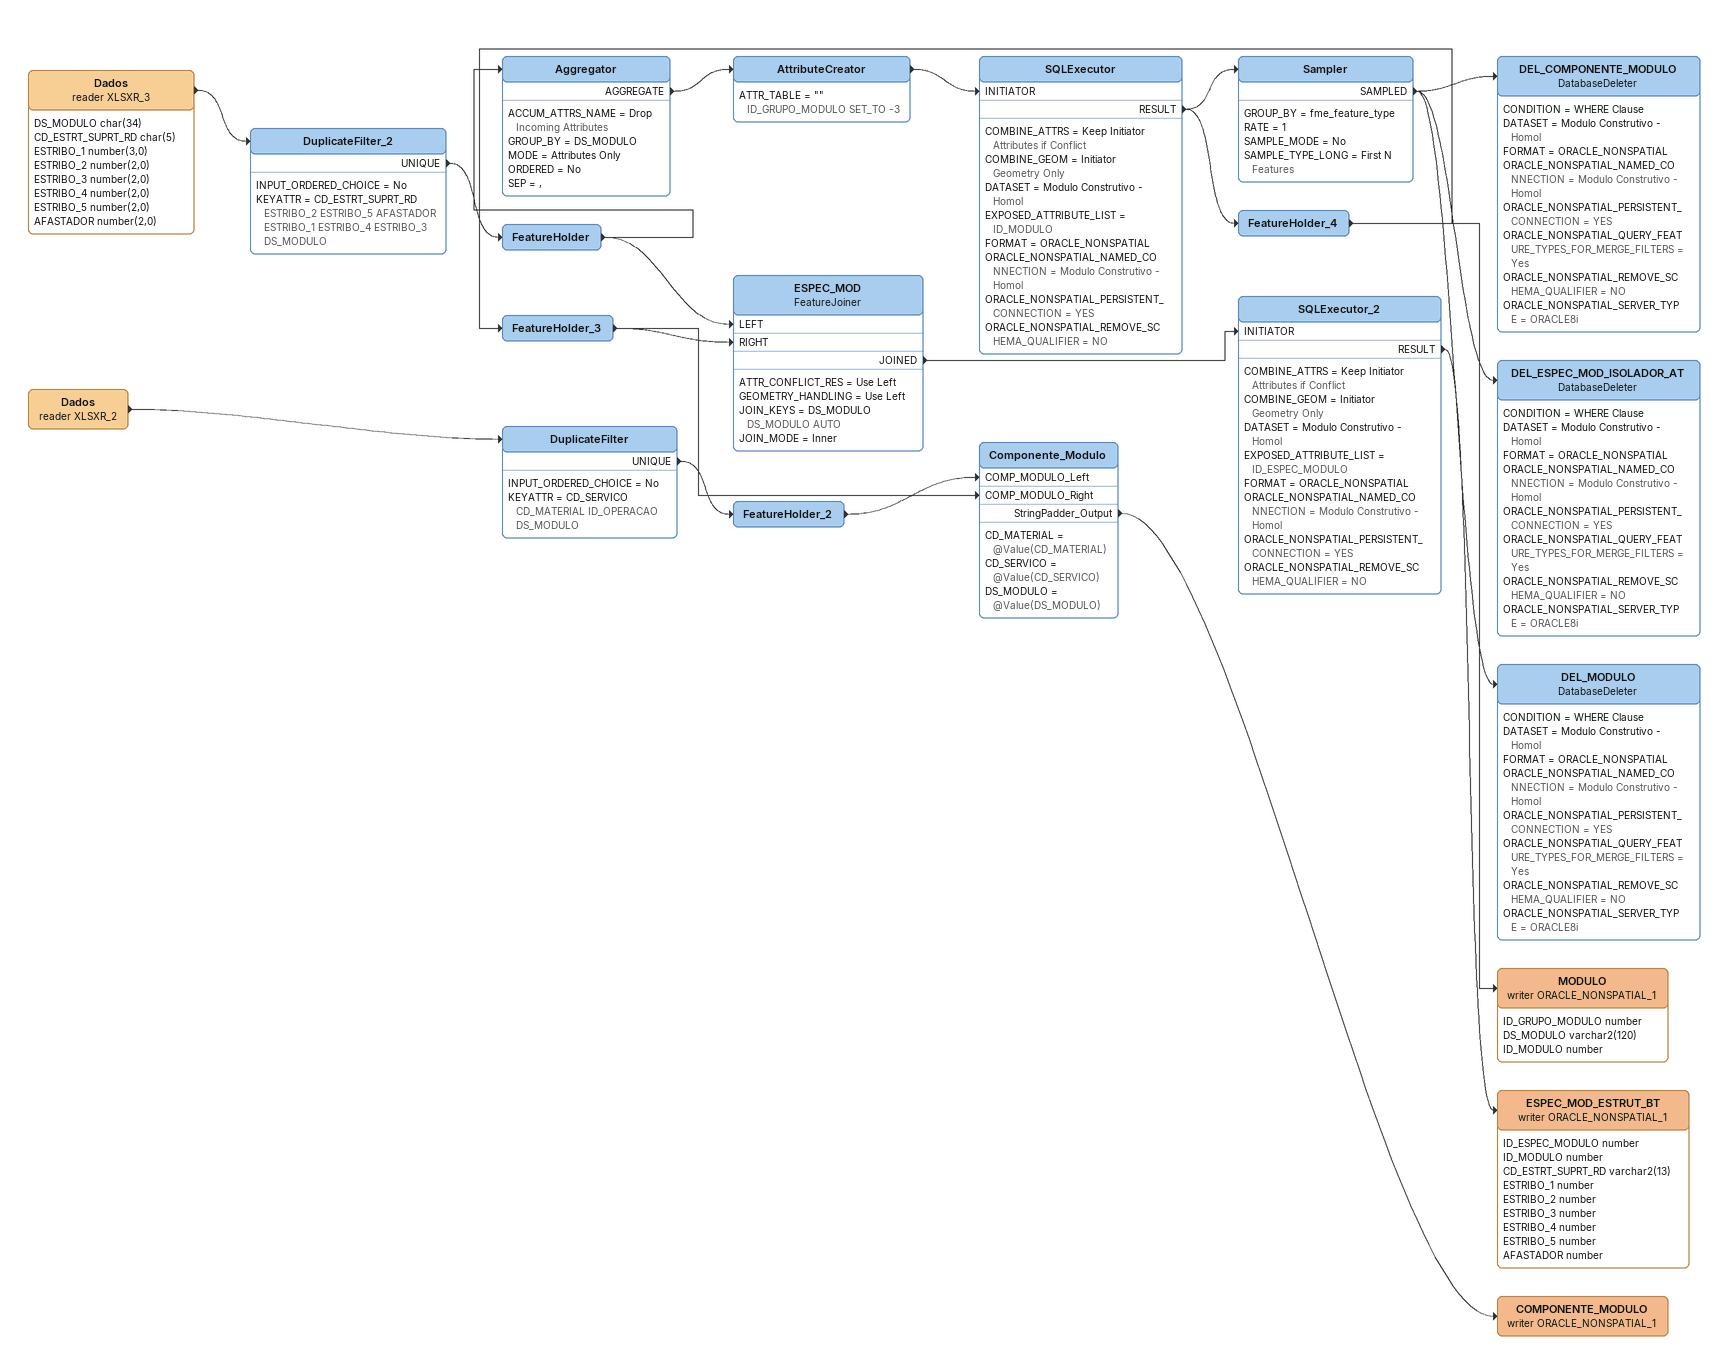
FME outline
Dados (reader XLSXR_3)
    attributes: DS_MODULO char(34), CD_ESTRT_SUPRT_RD char(5), ESTRIBO_1 number(3,0), ESTRIBO_2 number(2,0), ESTRIBO_3 number(2,0), ESTRIBO_4 number(2,0), ESTRIBO_5 number(2,0), AFASTADOR number(2,0)
    -> DuplicateFilter_2
DuplicateFilter_2
    INPUT_ORDERED_CHOICE = No
    KEYATTR = CD_ESTRT_SUPRT_RD ESTRIBO_2 ESTRIBO_5 AFASTADOR ESTRIBO_1 ESTRIBO_4 ESTRIBO_3 DS_MODULO
    UNIQUE -> FeatureHolder
FeatureHolder
    -> Aggregator
    -> ESPEC_MOD [LEFT]
Aggregator
    ACCUM_ATTRS_NAME = Drop Incoming Attributes
    GROUP_BY = DS_MODULO
    MODE = Attributes Only
    ORDERED = No
    SEP = ,
    AGGREGATE -> AttributeCreator
AttributeCreator
    ATTR_TABLE = "" ID_GRUPO_MODULO SET_TO -3
    -> SQLExecutor [INITIATOR]
SQLExecutor
    COMBINE_ATTRS = Keep Initiator Attributes if Conflict
    COMBINE_GEOM = Initiator Geometry Only
    DATASET = Modulo Construtivo - Homol
    EXPOSED_ATTRIBUTE_LIST = ID_MODULO
    FORMAT = ORACLE_NONSPATIAL
    ORACLE_NONSPATIAL_NAMED_CONNECTION = Modulo Construtivo - Homol
    ORACLE_NONSPATIAL_PERSISTENT_CONNECTION = YES
    ORACLE_NONSPATIAL_REMOVE_SCHEMA_QUALIFIER = NO
    RESULT -> Sampler
    RESULT -> FeatureHolder_4
Sampler
    GROUP_BY = fme_feature_type
    RATE = 1
    SAMPLE_MODE = No
    SAMPLE_TYPE_LONG = First N Features
    SAMPLED -> DEL_COMPONENTE_MODULO
    SAMPLED -> DEL_ESPEC_MOD_ISOLADOR_AT
    SAMPLED -> DEL_MODULO
DEL_COMPONENTE_MODULO: DatabaseDeleter
    CONDITION = WHERE Clause
    DATASET = Modulo Construtivo - Homol
    FORMAT = ORACLE_NONSPATIAL
    ORACLE_NONSPATIAL_NAMED_CONNECTION = Modulo Construtivo - Homol
    ORACLE_NONSPATIAL_PERSISTENT_CONNECTION = YES
    ORACLE_NONSPATIAL_QUERY_FEATURE_TYPES_FOR_MERGE_FILTERS = Yes
    ORACLE_NONSPATIAL_REMOVE_SCHEMA_QUALIFIER = NO
    ORACLE_NONSPATIAL_SERVER_TYPE = ORACLE8i
DEL_ESPEC_MOD_ISOLADOR_AT: DatabaseDeleter
    CONDITION = WHERE Clause
    DATASET = Modulo Construtivo - Homol
    FORMAT = ORACLE_NONSPATIAL
    ORACLE_NONSPATIAL_NAMED_CONNECTION = Modulo Construtivo - Homol
    ORACLE_NONSPATIAL_PERSISTENT_CONNECTION = YES
    ORACLE_NONSPATIAL_QUERY_FEATURE_TYPES_FOR_MERGE_FILTERS = Yes
    ORACLE_NONSPATIAL_REMOVE_SCHEMA_QUALIFIER = NO
    ORACLE_NONSPATIAL_SERVER_TYPE = ORACLE8i
DEL_MODULO: DatabaseDeleter
    CONDITION = WHERE Clause
    DATASET = Modulo Construtivo - Homol
    FORMAT = ORACLE_NONSPATIAL
    ORACLE_NONSPATIAL_NAMED_CONNECTION = Modulo Construtivo - Homol
    ORACLE_NONSPATIAL_PERSISTENT_CONNECTION = YES
    ORACLE_NONSPATIAL_QUERY_FEATURE_TYPES_FOR_MERGE_FILTERS = Yes
    ORACLE_NONSPATIAL_REMOVE_SCHEMA_QUALIFIER = NO
    ORACLE_NONSPATIAL_SERVER_TYPE = ORACLE8i
FeatureHolder_4
    -> MODULO (writer ORACLE_NONSPATIAL_1)
    -> FeatureHolder_3
MODULO (writer ORACLE_NONSPATIAL_1)
    attributes: ID_GRUPO_MODULO number, DS_MODULO varchar2(120), ID_MODULO number
FeatureHolder_3
    -> Componente_Modulo [COMP_MODULO_Right]
    -> ESPEC_MOD [RIGHT]
ESPEC_MOD: FeatureJoiner
    ATTR_CONFLICT_RES = Use Left
    GEOMETRY_HANDLING = Use Left
    JOIN_KEYS = DS_MODULO DS_MODULO AUTO
    JOIN_MODE = Inner
    JOINED -> SQLExecutor_2 [INITIATOR]
SQLExecutor_2
    COMBINE_ATTRS = Keep Initiator Attributes if Conflict
    COMBINE_GEOM = Initiator Geometry Only
    DATASET = Modulo Construtivo - Homol
    EXPOSED_ATTRIBUTE_LIST = ID_ESPEC_MODULO
    FORMAT = ORACLE_NONSPATIAL
    ORACLE_NONSPATIAL_NAMED_CONNECTION = Modulo Construtivo - Homol
    ORACLE_NONSPATIAL_PERSISTENT_CONNECTION = YES
    ORACLE_NONSPATIAL_REMOVE_SCHEMA_QUALIFIER = NO
    RESULT -> ESPEC_MOD_ESTRUT_BT (writer ORACLE_NONSPATIAL_1)
ESPEC_MOD_ESTRUT_BT (writer ORACLE_NONSPATIAL_1)
    attributes: ID_ESPEC_MODULO number, ID_MODULO number, CD_ESTRT_SUPRT_RD varchar2(13), ESTRIBO_1 number, ESTRIBO_2 number, ESTRIBO_3 number, ESTRIBO_4 number, ESTRIBO_5 number, AFASTADOR number
Dados (reader XLSXR_2)
    -> DuplicateFilter
DuplicateFilter
    INPUT_ORDERED_CHOICE = No
    KEYATTR = CD_SERVICO CD_MATERIAL ID_OPERACAO DS_MODULO
    UNIQUE -> FeatureHolder_2
FeatureHolder_2
    -> Componente_Modulo [COMP_MODULO_Left]
Componente_Modulo
    CD_MATERIAL = @Value(CD_MATERIAL)
    CD_SERVICO = @Value(CD_SERVICO)
    DS_MODULO = @Value(DS_MODULO)
    StringPadder_Output -> COMPONENTE_MODULO (writer ORACLE_NONSPATIAL_1)
COMPONENTE_MODULO (writer ORACLE_NONSPATIAL_1)
